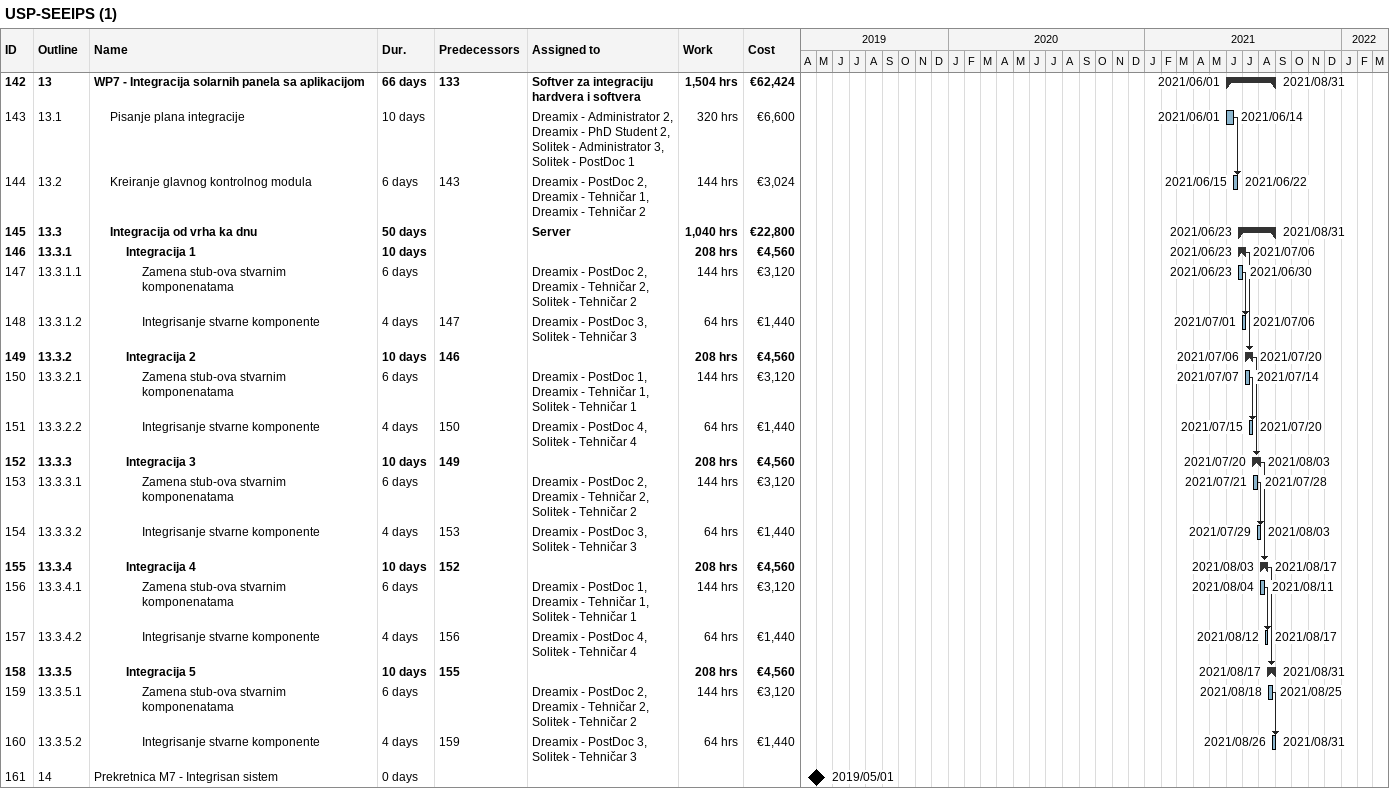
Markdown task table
USP-SEEIPS (1)

| ID | WBS | Task | Duration | Start | Finish | Predecessors | Resources | Work (h) | Cost (€) |
|---|---|---|---|---|---|---|---|---|---|
| 142 | 13 | **WP7 - Integracija solarnih panela sa aplikacijom** | 66d | 2021-06-01 | 2021-08-31 | 133 | Softver za integraciju hardvera i softvera | 1504 | 62424 |
| 143 | 13.1 | Pisanje plana integracije | 10d | 2021-06-01 | 2021-06-14 |  | Dreamix - Administrator 2, Dreamix - PhD Student 2, Solitek - Administrator 3, Solitek - PostDoc 1 | 320 | 6600 |
| 144 | 13.2 | Kreiranje glavnog kontrolnog modula | 6d | 2021-06-15 | 2021-06-22 | 143 | Dreamix - PostDoc 2, Dreamix - Tehničar 1, Dreamix - Tehničar 2 | 144 | 3024 |
| 145 | 13.3 | **Integracija od vrha ka dnu** | 50d | 2021-06-23 | 2021-08-31 |  | Server | 1040 | 22800 |
| 146 | 13.3.1 | **Integracija 1** | 10d | 2021-06-23 | 2021-07-06 |  |  | 208 | 4560 |
| 147 | 13.3.1.1 | Zamena stub-ova stvarnim komponenatama | 6d | 2021-06-23 | 2021-06-30 |  | Dreamix - PostDoc 2, Dreamix - Tehničar 2, Solitek - Tehničar 2 | 144 | 3120 |
| 148 | 13.3.1.2 | Integrisanje stvarne komponente | 4d | 2021-07-01 | 2021-07-06 | 147 | Dreamix - PostDoc 3, Solitek - Tehničar 3 | 64 | 1440 |
| 149 | 13.3.2 | **Integracija 2** | 10d | 2021-07-06 | 2021-07-20 | 146 |  | 208 | 4560 |
| 150 | 13.3.2.1 | Zamena stub-ova stvarnim komponenatama | 6d | 2021-07-07 | 2021-07-14 |  | Dreamix - PostDoc 1, Dreamix - Tehničar 1, Solitek - Tehničar 1 | 144 | 3120 |
| 151 | 13.3.2.2 | Integrisanje stvarne komponente | 4d | 2021-07-15 | 2021-07-20 | 150 | Dreamix - PostDoc 4, Solitek - Tehničar 4 | 64 | 1440 |
| 152 | 13.3.3 | **Integracija 3** | 10d | 2021-07-20 | 2021-08-03 | 149 |  | 208 | 4560 |
| 153 | 13.3.3.1 | Zamena stub-ova stvarnim komponenatama | 6d | 2021-07-21 | 2021-07-28 |  | Dreamix - PostDoc 2, Dreamix - Tehničar 2, Solitek - Tehničar 2 | 144 | 3120 |
| 154 | 13.3.3.2 | Integrisanje stvarne komponente | 4d | 2021-07-29 | 2021-08-03 | 153 | Dreamix - PostDoc 3, Solitek - Tehničar 3 | 64 | 1440 |
| 155 | 13.3.4 | **Integracija 4** | 10d | 2021-08-03 | 2021-08-17 | 152 |  | 208 | 4560 |
| 156 | 13.3.4.1 | Zamena stub-ova stvarnim komponenatama | 6d | 2021-08-04 | 2021-08-11 |  | Dreamix - PostDoc 1, Dreamix - Tehničar 1, Solitek - Tehničar 1 | 144 | 3120 |
| 157 | 13.3.4.2 | Integrisanje stvarne komponente | 4d | 2021-08-12 | 2021-08-17 | 156 | Dreamix - PostDoc 4, Solitek - Tehničar 4 | 64 | 1440 |
| 158 | 13.3.5 | **Integracija 5** | 10d | 2021-08-17 | 2021-08-31 | 155 |  | 208 | 4560 |
| 159 | 13.3.5.1 | Zamena stub-ova stvarnim komponenatama | 6d | 2021-08-18 | 2021-08-25 |  | Dreamix - PostDoc 2, Dreamix - Tehničar 2, Solitek - Tehničar 2 | 144 | 3120 |
| 160 | 13.3.5.2 | Integrisanje stvarne komponente | 4d | 2021-08-26 | 2021-08-31 | 159 | Dreamix - PostDoc 3, Solitek - Tehničar 3 | 64 | 1440 |
| 161 | 14 | Prekretnica M7 - Integrisan sistem | 0d | 2019-05-01 | 2019-05-01 |  |  |  |  |
